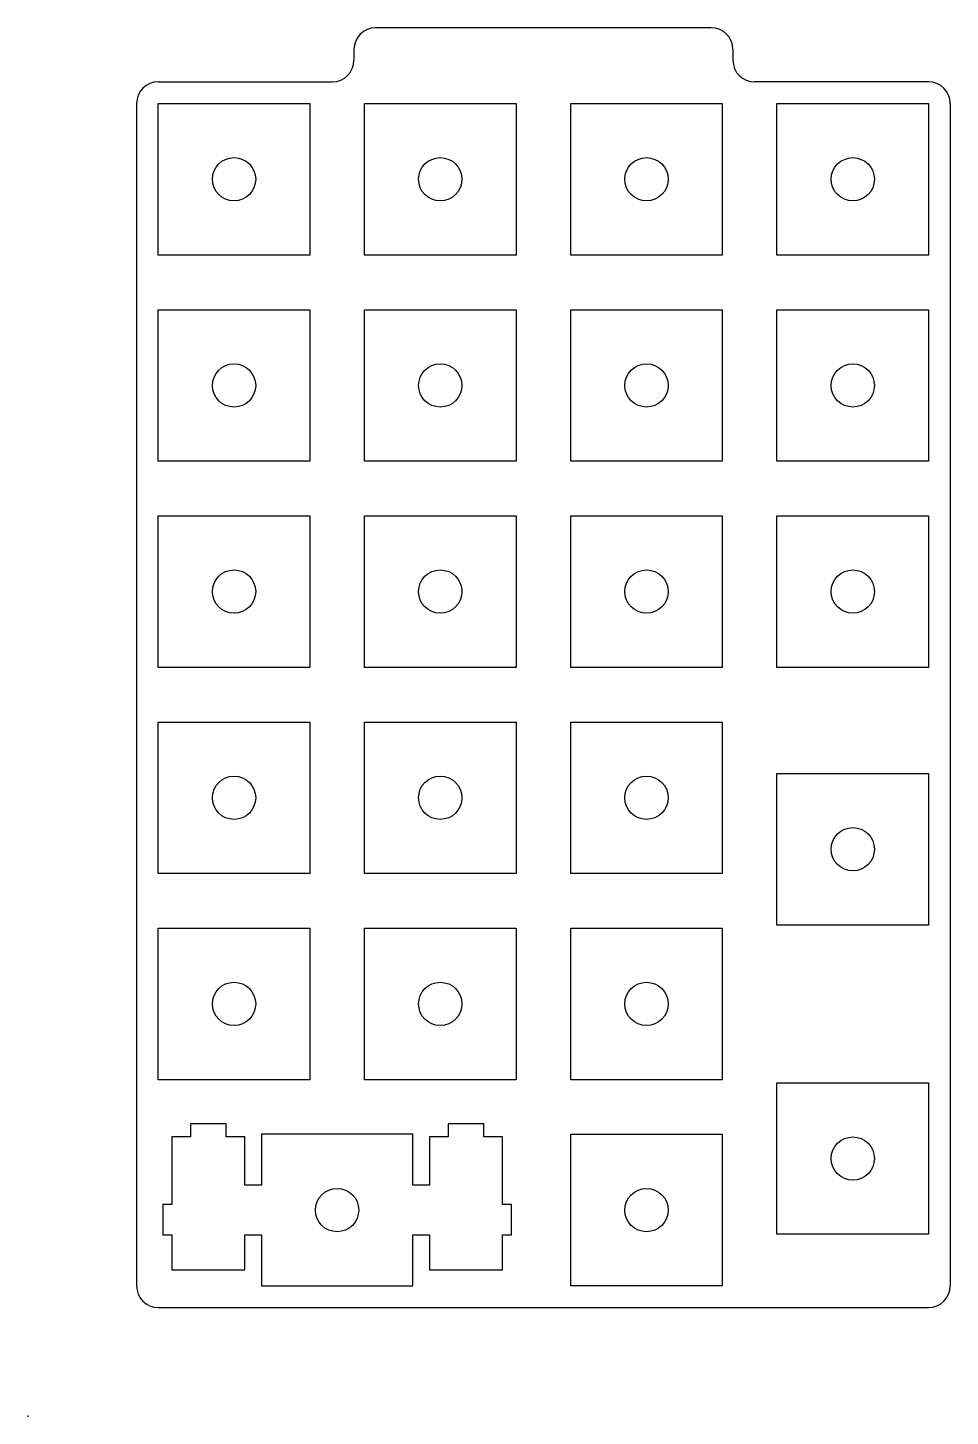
# Model space of a CAD drawing. Extents: x 0 to 8.5, y 0 to 12.8.
import ezdxf

# ---------------------------------------------------------------- set-up
doc = ezdxf.new("R2010")
doc.units = 0
doc.header["$MEASUREMENT"] = 0

msp = doc.modelspace()

# ---------------------------------------------------------------- linework, layer by layer
at = {"linetype": 'Continuous'}
for p, q in [((6.313, 12.83), (3.213, 12.83)), ((3.013, 12.63), (3.013, 12.53)), ((6.513, 12.63), (6.513, 12.53)), ((1.205, 12.33), (2.813, 12.33)), ((8.32, 12.33), (6.713, 12.33)), ((1.005, 12.13), (1.005, 1.205)), ((8.52, 12.13), (8.52, 1.205)), ((1.205, 1.005), (8.32, 1.005))]:
    msp.add_line(p, q, dxfattribs=at)
at = {"color": 0}
for p, q in [((1.205, 12.13), (2.605, 12.13)), ((1.205, 10.73), (1.205, 12.13)), ((2.605, 12.13), (2.605, 10.73)), ((3.11, 12.13), (4.51, 12.13)), ((3.11, 10.73), (3.11, 12.13)), ((4.51, 12.13), (4.51, 10.73)), ((5.015, 12.13), (6.415, 12.13)), ((5.015, 10.73), (5.015, 12.13)), ((6.415, 12.13), (6.415, 10.73)), ((6.92, 12.13), (8.32, 12.13)), ((6.92, 10.73), (6.92, 12.13)), ((8.32, 12.13), (8.32, 10.73)), ((2.605, 10.73), (1.205, 10.73)), ((4.51, 10.73), (3.11, 10.73)), ((6.415, 10.73), (5.015, 10.73)), ((8.32, 10.73), (6.92, 10.73)), ((1.205, 10.225), (2.605, 10.225)), ((1.205, 8.825), (1.205, 10.225)), ((2.605, 10.225), (2.605, 8.825)), ((3.11, 10.225), (4.51, 10.225)), ((3.11, 8.825), (3.11, 10.225)), ((4.51, 10.225), (4.51, 8.825)), ((5.015, 10.225), (6.415, 10.225)), ((5.015, 8.825), (5.015, 10.225)), ((6.415, 10.225), (6.415, 8.825)), ((6.92, 10.225), (8.32, 10.225)), ((6.92, 8.825), (6.92, 10.225)), ((8.32, 10.225), (8.32, 8.825)), ((2.605, 8.825), (1.205, 8.825)), ((4.51, 8.825), (3.11, 8.825)), ((6.415, 8.825), (5.015, 8.825)), ((8.32, 8.825), (6.92, 8.825)), ((1.205, 8.32), (2.605, 8.32)), ((1.205, 6.92), (1.205, 8.32)), ((2.605, 8.32), (2.605, 6.92)), ((3.11, 8.32), (4.51, 8.32)), ((3.11, 6.92), (3.11, 8.32)), ((4.51, 8.32), (4.51, 6.92)), ((5.015, 8.32), (6.415, 8.32)), ((5.015, 6.92), (5.015, 8.32)), ((6.415, 8.32), (6.415, 6.92)), ((6.92, 8.32), (8.32, 8.32)), ((6.92, 6.92), (6.92, 8.32)), ((8.32, 8.32), (8.32, 6.92)), ((2.605, 6.92), (1.205, 6.92)), ((4.51, 6.92), (3.11, 6.92)), ((6.415, 6.92), (5.015, 6.92)), ((8.32, 6.92), (6.92, 6.92)), ((1.205, 6.415), (2.605, 6.415)), ((1.205, 5.015), (1.205, 6.415)), ((2.605, 6.415), (2.605, 5.015)), ((3.11, 6.415), (4.51, 6.415)), ((3.11, 5.015), (3.11, 6.415)), ((4.51, 6.415), (4.51, 5.015)), ((5.015, 6.415), (6.415, 6.415)), ((5.015, 5.015), (5.015, 6.415)), ((6.415, 6.415), (6.415, 5.015)), ((6.92, 5.939), (8.32, 5.939)), ((6.92, 4.539), (6.92, 5.939)), ((8.32, 5.939), (8.32, 4.539)), ((2.605, 5.015), (1.205, 5.015)), ((4.51, 5.015), (3.11, 5.015)), ((6.415, 5.015), (5.015, 5.015)), ((1.205, 4.51), (2.605, 4.51)), ((1.205, 3.11), (1.205, 4.51)), ((2.605, 4.51), (2.605, 3.11)), ((3.11, 4.51), (4.51, 4.51)), ((3.11, 3.11), (3.11, 4.51)), ((4.51, 4.51), (4.51, 3.11)), ((5.015, 4.51), (6.415, 4.51)), ((5.015, 3.11), (5.015, 4.51)), ((6.415, 4.51), (6.415, 3.11)), ((8.32, 4.539), (6.92, 4.539)), ((2.605, 3.11), (1.205, 3.11)), ((4.51, 3.11), (3.11, 3.11)), ((6.415, 3.11), (5.015, 3.11)), ((6.92, 3.081), (8.32, 3.081)), ((6.92, 1.681), (6.92, 3.081)), ((8.32, 3.081), (8.32, 1.681)), ((1.833, 2.702), (1.503, 2.702)), ((1.503, 2.702), (1.503, 2.582)), ((1.833, 2.582), (1.833, 2.702)), ((4.213, 2.702), (3.883, 2.702)), ((3.883, 2.702), (3.883, 2.582)), ((4.213, 2.582), (4.213, 2.702)), ((1.503, 2.582), (1.33, 2.582)), ((1.33, 2.582), (1.33, 1.955)), ((2.005, 2.582), (1.833, 2.582)), ((2.005, 2.135), (2.005, 2.582)), ((3.557, 2.605), (2.158, 2.605)), ((2.158, 2.605), (2.158, 2.135)), ((3.557, 2.135), (3.557, 2.605)), ((3.883, 2.582), (3.71, 2.582)), ((3.71, 2.582), (3.71, 2.135)), ((4.385, 2.582), (4.213, 2.582)), ((4.385, 1.955), (4.385, 2.582)), ((5.015, 2.605), (6.415, 2.605)), ((5.015, 1.205), (5.015, 2.605)), ((6.415, 2.605), (6.415, 1.205)), ((2.158, 2.135), (2.005, 2.135)), ((3.71, 2.135), (3.557, 2.135)), ((1.33, 1.955), (1.247, 1.955)), ((1.247, 1.955), (1.247, 1.675)), ((4.468, 1.955), (4.385, 1.955)), ((4.468, 1.675), (4.468, 1.955)), ((1.247, 1.675), (1.33, 1.675)), ((1.33, 1.675), (1.33, 1.352)), ((2.005, 1.352), (2.005, 1.675)), ((2.005, 1.675), (2.158, 1.675)), ((2.158, 1.675), (2.158, 1.205)), ((3.557, 1.205), (3.557, 1.675)), ((3.557, 1.675), (3.71, 1.675)), ((3.71, 1.675), (3.71, 1.352)), ((4.385, 1.352), (4.385, 1.675)), ((4.385, 1.675), (4.468, 1.675)), ((8.32, 1.681), (6.92, 1.681)), ((1.33, 1.352), (2.005, 1.352)), ((3.71, 1.352), (4.385, 1.352)), ((2.158, 1.205), (3.557, 1.205)), ((6.415, 1.205), (5.015, 1.205))]:
    msp.add_line(p, q, dxfattribs=at)
at = {"linetype": 'Continuous'}
for centre in [(1.905, 11.43), (3.81, 11.43), (5.715, 11.43), (7.62, 11.43), (1.905, 9.525), (3.81, 9.525), (5.715, 9.525), (7.62, 9.525), (1.905, 7.62), (3.81, 7.62), (5.715, 7.62), (7.62, 7.62), (1.905, 5.715), (3.81, 5.715), (5.715, 5.715), (7.62, 5.239), (1.905, 3.81), (3.81, 3.81), (5.715, 3.81), (7.62, 2.381), (2.857, 1.905), (5.715, 1.905)]:
    msp.add_circle(centre, 0.2, dxfattribs=at)
for centre, start, end in [((3.213, 12.63), 90, 180), ((6.313, 12.63), 0, 90), ((2.813, 12.53), 270, 0), ((6.713, 12.53), 180, 270), ((1.205, 12.13), 90, 180), ((8.32, 12.13), 0, 90), ((1.205, 1.205), 180, 270), ((8.32, 1.205), 270, 0)]:
    msp.add_arc(centre, 0.2, start, end, dxfattribs=at)
msp.add_point((0, 0), dxfattribs=at)

doc.saveas('drawing.dxf')
